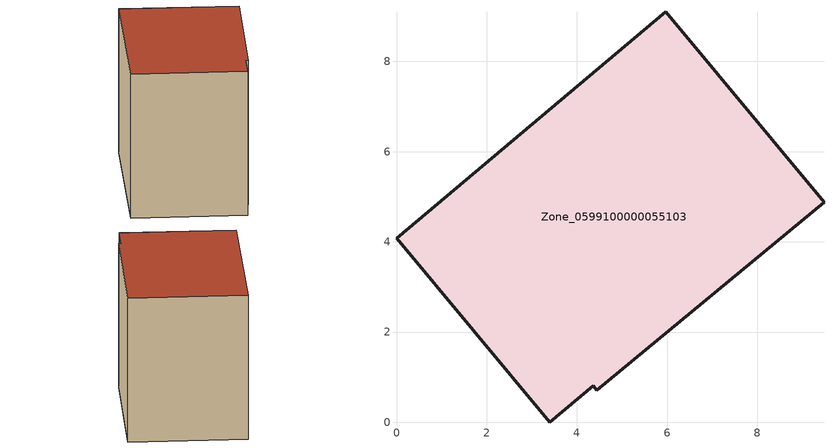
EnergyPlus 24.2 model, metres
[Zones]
Zone_0599100000055103
 floor ground (C_G): 0,4.08 5.97,9.1 9.48,4.88 4.44,0.71 4.36,0.81 3.4,0 z0
 wall outside (C_F): 5.97,9.1 0,4.08 3.4,0 4.36,0.81 4.44,0.71 9.48,4.88 5.97,9.1 z0:7.05
 roof outside (C_R): 9.48,4.88 5.97,9.1 0,4.08 3.4,0 4.36,0.81 4.44,0.71 z7.05
[BUILDING]
Pand.0599100000055103: North Axis=0; Terrain=City; Loads Convergence Tolerance Value=0.04; Temperature Convergence Tolerance Value=0.4; Solar Distribution=FullExterior; Maximum Number of Warmup Days=25; Minimum Number of Warmup Days=1
[Site:Location]
Rotterdam.The.Hague.AP_ZH_NLD Design_Conditions: Latitude=51.96; Longitude=4.45; Time Zone=1; Elevation=-4.5
[SITE:GROUNDTEMPERATURE:BUILDINGSURFACE]
18, 18, 18, 18, 18, 18, 18, 18, 18, 18, 18, 18
[MATERIAL] Thermal Absorptance=0.9; Solar Absorptance=0.7; Visible Absorptance=0.7
Name | Roughness | Thickness | Conductivity | Density | Specific Heat
G.TC.1946 | MediumSmooth | 0.15 | 1 | 540 | 1210
F.TC.1946 | Rough | 0.3 | 0.857143 | 1920 | 840
R.TC.1946 | MediumRough | 0.2 | 0.909091 | 1500 | 1000
[CONSTRUCTION]
C_G: G.TC.1946
C_F: F.TC.1946
C_R: R.TC.1946
[ZONE]
Zone_0599100000055103: Type=1; Multiplier=1; Ceiling Height=Autocalculate; Volume=Autocalculate; Floor Area=autocalculate; Part of Total Floor Area=Yes
[ZONEINFILTRATION:DESIGNFLOWRATE]
Infil_Zone_0599100000055103: Zone or ZoneList or Space or SpaceList=Zone_0599100000055103; Schedule=AlwaysOn; Design Flow Rate Calculation Method=Flow/Area; Flow Rate per Floor Area=0.003; Constant Term Coefficient=1; Temperature Term Coefficient=0; Velocity Term Coefficient=0; Velocity Squared Term Coefficient=0
[HVACTEMPLATE:ZONE:IDEALLOADSAIRSYSTEM]
Zone_0599100000055103: Maximum Heating Supply Air Temperature=50; Minimum Cooling Supply Air Temperature=13; Maximum Heating Supply Air Humidity Ratio=0.0156; Minimum Cooling Supply Air Humidity Ratio=0.0077; Heating Limit=NoLimit; Cooling Limit=NoLimit; Dehumidification Control Type=ConstantSensibleHeatRatio; Cooling Sensible Heat Ratio=0.7; Dehumidification Setpoint=60; Humidification Control Type=None; Humidification Setpoint=30; Outdoor Air Method=None; Outdoor Air Flow Rate per Person=0.00944; Outdoor Air Flow Rate per Zone Floor Area=0; Outdoor Air Flow Rate per Zone=0; Demand Controlled Ventilation Type=None; Outdoor Air Economizer Type=NoEconomizer; Heat Recovery Type=None; Sensible Heat Recovery Effectiveness=0.7; Latent Heat Recovery Effectiveness=0.65
[ZONECONTROL:THERMOSTAT]
ThermostatControl_Zone_0599100000055103: Zone or ZoneList=Zone_0599100000055103; Control Type Schedule=DualSetpointControlType; Control 1=Thermostat_Zone_0599100000055103; Temperature Difference Between Cutout And Setpoint=0
[THERMOSTATSETPOINT:DUALSETPOINT]
Thermostat_Zone_0599100000055103: Heating Setpoint Temperature Schedule=HeatingSetpoint_Zone_0599100000055103; Cooling Setpoint Temperature Schedule=CoolingSetpoint_Zone_0599100000055103
[SCHEDULE:COMPACT]
HeatingSetpoint_Zone_0599100000055103: Through: 12/31, For: AllDays, Until: 24:00, 21
CoolingSetpoint_Zone_0599100000055103: Through: 12/31, For: AllDays, Until: 24:00, 24
DualSetpointControlType: Through: 12/31, For: AllDays, Until: 24:00, 4
AlwaysOn: Through: 12/31, For: AllDays, Until: 24:00, 1
